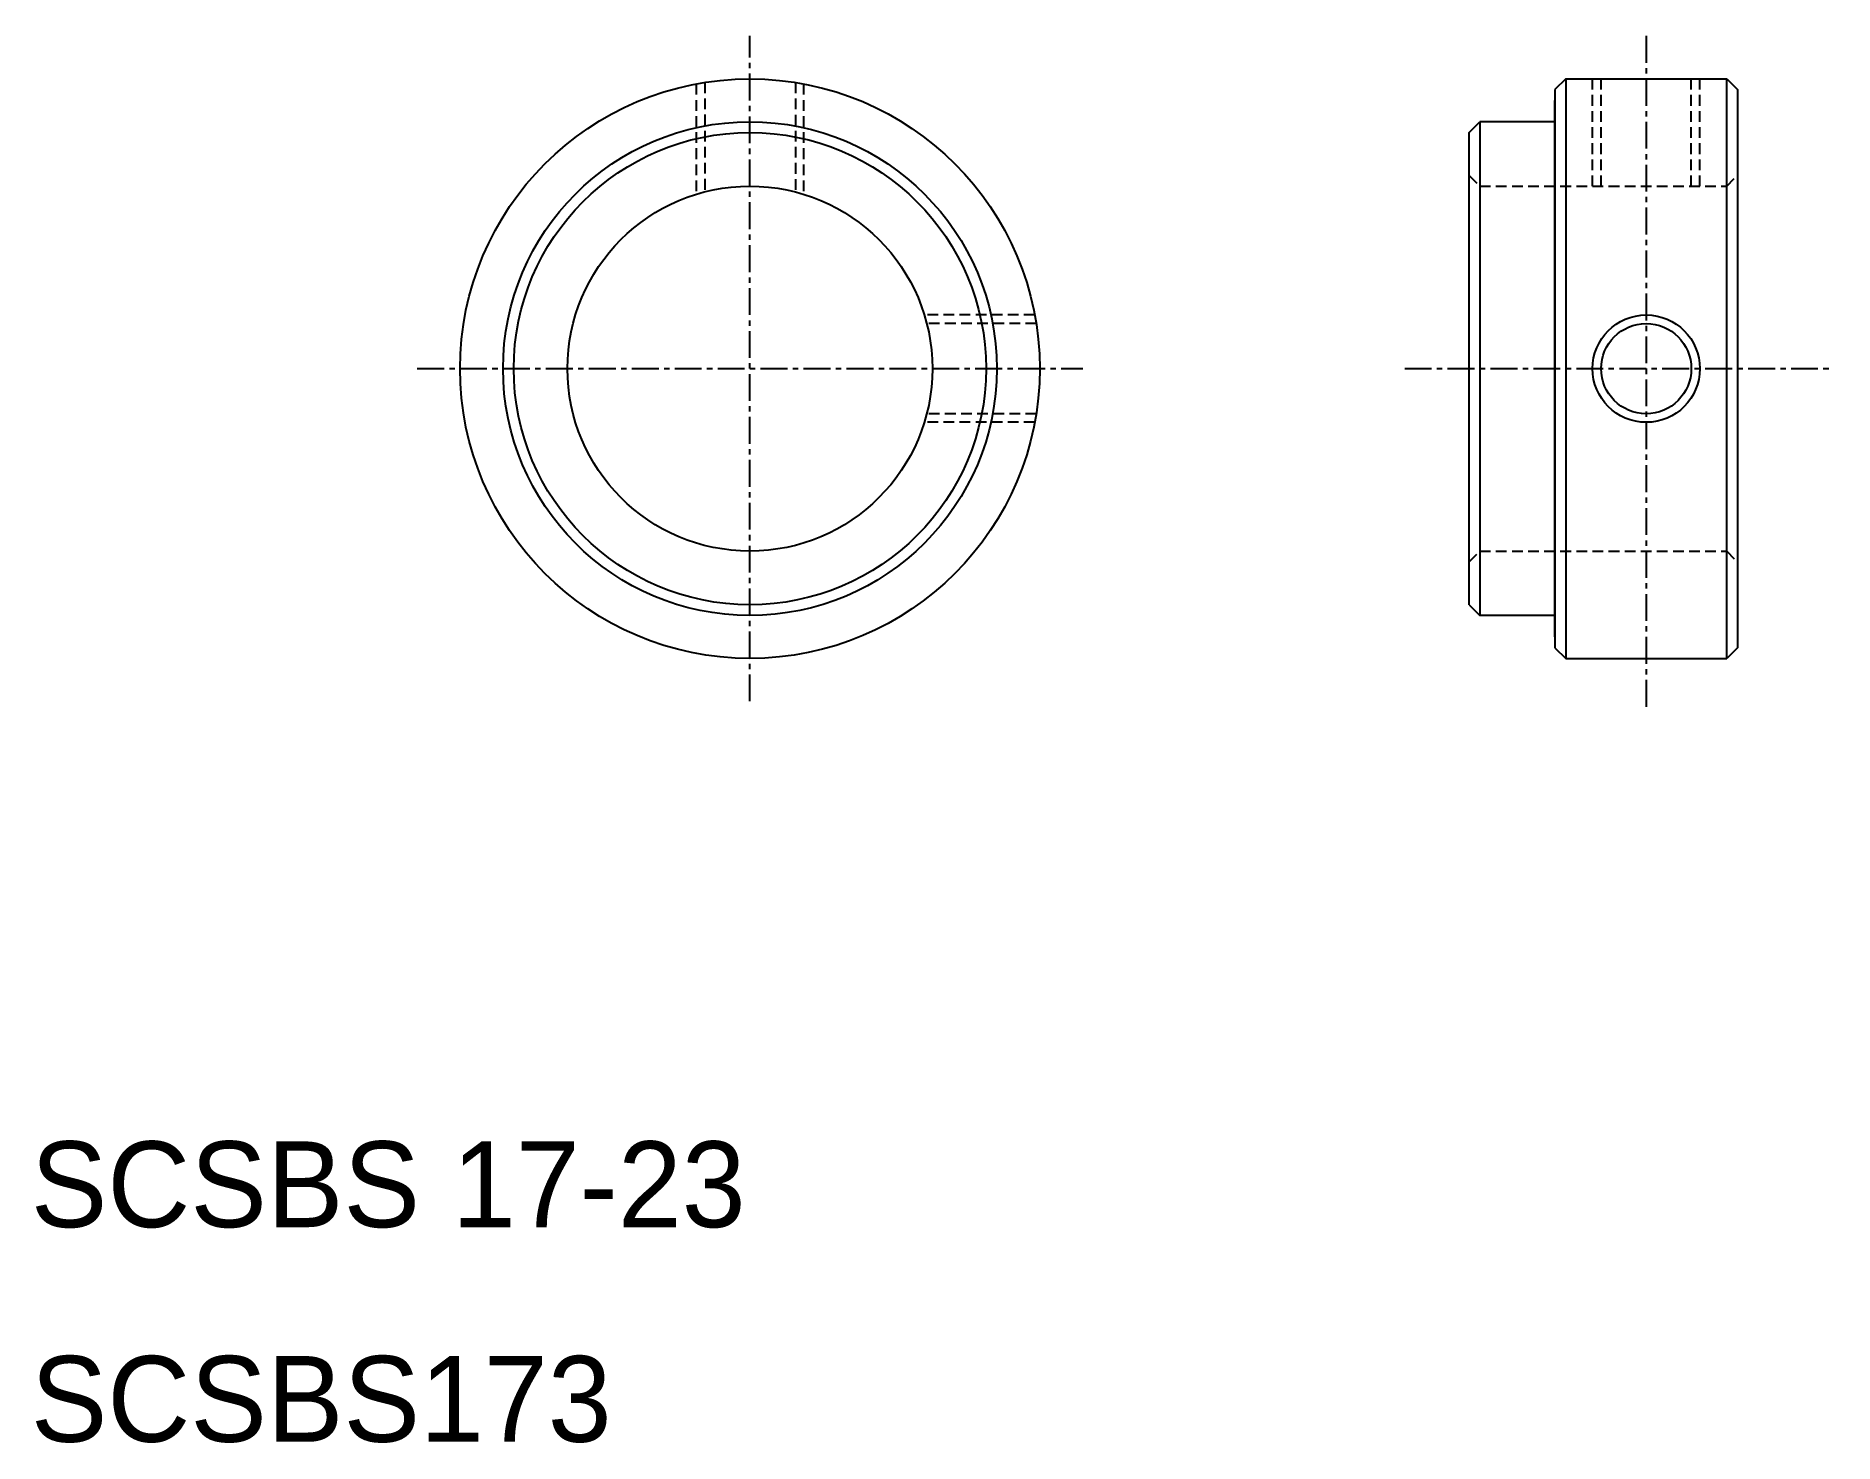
# Model space of a CAD drawing. Extents: x 10.2 to 94, y 9.9 to 75.5.
import ezdxf

# ---------------------------------------------------------------- set-up
doc = ezdxf.new("R2010")
doc.units = 0
doc.linetypes.add('CENTER', pattern=[2, 1.25, -0.25, 0.25, -0.25])
doc.linetypes.add('DASHED', pattern=[0.75, 0.5, -0.25])
doc.layers.get('0').update_dxf_attribs({"linetype": 'CONTINUOUS'})
doc.layers.add('CENTER', color=1, linetype='CENTER')

msp = doc.modelspace()

# ---------------------------------------------------------------- linework, layer by layer
at = {"color": 3, "linetype": 'DASHED'}
for p, q in [((41, 73.266), (41, 68.124)), ((41.4, 73.336), (41.4, 68.237)), ((45.625, 73.332), (45.625, 68.23)), ((46, 73.266), (46, 68.124)), ((82.75, 68.5), (82.75, 73.5)), ((83.15, 68.5), (83.15, 73.5)), ((87.35, 68.5), (87.35, 73.5)), ((87.75, 68.5), (87.75, 73.5)), ((77, 69), (77.5, 68.5)), ((89, 68.5), (89.5, 69)), ((77.5, 68.5), (89, 68.5)), ((56.766, 62.5), (51.624, 62.5)), ((56.836, 62.1), (51.737, 62.1)), ((56.836, 57.9), (51.737, 57.9)), ((56.766, 57.5), (51.624, 57.5)), ((77, 51), (77.5, 51.5)), ((77.5, 51.5), (89, 51.5)), ((89, 51.5), (89.5, 51))]:
    msp.add_line(p, q, dxfattribs=at)
at = {"color": 7, "linetype": 'CONTINUOUS'}
for p, q in [((81.5, 73.5), (81, 73)), ((81, 73), (81, 47)), ((81.5, 73.5), (89, 73.5)), ((81.5, 73.5), (81.5, 46.5)), ((89, 73.5), (89.5, 73)), ((89, 46.5), (89, 73.5)), ((89.5, 73), (89.5, 47)), ((81, 70.5), (81, 72.5)), ((77, 71), (77.5, 71.5)), ((77.5, 71.5), (77.5, 48.5)), ((81, 71.5), (77.5, 71.5)), ((77, 49), (77, 71)), ((81, 49.5), (81, 70.5)), ((81, 47.5), (81, 49.5)), ((77, 49), (77.5, 48.5)), ((81, 48.5), (77.5, 48.5)), ((81, 47), (81.5, 46.5)), ((89.5, 47), (89, 46.5)), ((81.5, 46.5), (89, 46.5))]:
    msp.add_line(p, q, dxfattribs=at)
for centre, radius in [((43.5, 60), 13.5), ((43.5, 60), 11.5), ((43.5, 60), 11), ((43.5, 60), 8.5), ((85.25, 60), 2.1)]:
    msp.add_circle(centre, radius, dxfattribs=at)
at = {"color": 3, "linetype": 'CONTINUOUS'}
msp.add_circle((85.25, 60), 2.5, dxfattribs=at)
at = {"layer": 'CENTER', "color": 1, "linetype": 'CENTER'}
for p, q in [((43.5, 44.5), (43.5, 75.5)), ((85.25, 75.5), (85.25, 44)), ((28, 60), (59, 60)), ((74, 60), (94, 60))]:
    msp.add_line(p, q, dxfattribs=at)

# ---------------------------------------------------------------- texts
at = {"color": 7, "linetype": 'CONTINUOUS'}
for s, p in [('SCSBS 17-23', (10, 20)), ('SCSBS173', (10, 10))]:
    msp.add_text(s, height=4, dxfattribs=at).set_placement(p)

doc.saveas('drawing.dxf')
